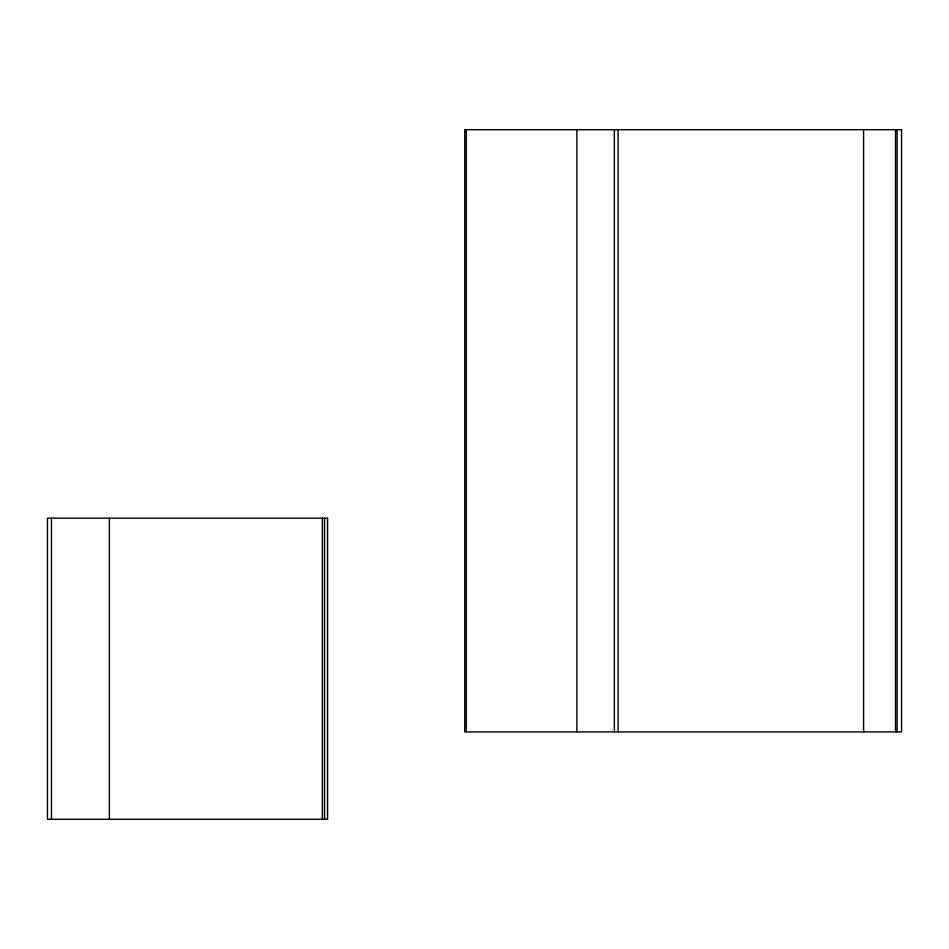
<?xml version="1.0" encoding="UTF-8"?>
<svg xmlns="http://www.w3.org/2000/svg" width="949" height="949" viewBox="0 0 949 949"><rect width="100%" height="100%" fill="white"/><g stroke="black" fill="none" stroke-linecap="round" stroke-linejoin="round"><path stroke-width="1.42" d="M897.09 129.716L897.09 731.893M895.524 129.716L895.524 731.893M863.602 129.716L863.602 731.893M618.107 129.716L618.107 731.893M614.347 129.716L614.347 731.893M576.885 129.716L576.885 731.893M466.303 129.716L466.303 731.893M324.558 518.201L324.558 819.284M322.363 518.201L322.363 819.284M109.384 518.201L109.384 819.284M51.448 518.201L51.448 819.284M901.55 129.716L464.725 129.716L464.725 731.893L901.55 731.893L901.55 129.716M327.559 518.201L47.45 518.201L47.45 819.284L327.559 819.284L327.559 518.201"/></g></svg>
